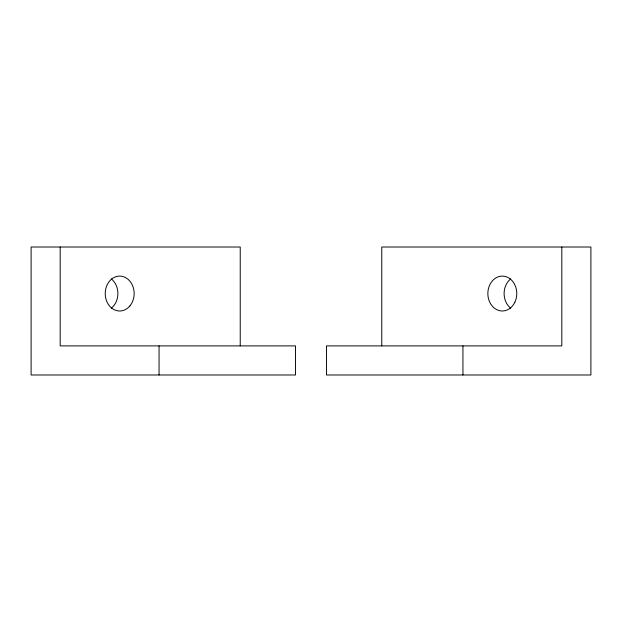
<?xml version="1.0" encoding="UTF-8"?>
<svg xmlns="http://www.w3.org/2000/svg" width="622" height="622" viewBox="0 0 622 622"><rect width="100%" height="100%" fill="white"/><g stroke="black" fill="none" stroke-linecap="round" stroke-linejoin="round"><path stroke-width="0.93" d="M561.822 247.02L561.822 345.894L326.48 345.894L326.48 374.98L590.9 374.98L590.9 247.02L381.768 247.02L381.768 345.894M462.947 345.894L462.947 374.98M240.232 345.894L240.232 247.02L31.1 247.02L31.1 374.98L295.52 374.98L295.52 345.894L60.178 345.894L60.178 247.02M159.053 345.894L159.053 374.98M111.299 278.913A17.447 14.469 -90 0 1 111.299 308.185M510.701 308.185A17.447 14.469 -90 0 1 510.701 278.913M129.92 305.892A17.447 14.469 -90 0 0 123.436 276.697A17.447 14.469 -90 0 0 105.717 298.07A17.447 14.469 -90 0 0 129.92 305.892M514.837 302.276A17.447 14.469 -90 0 0 502.312 276.106A17.447 14.469 -90 0 0 489.786 302.276A17.447 14.469 -90 0 0 514.837 302.276"/></g></svg>
